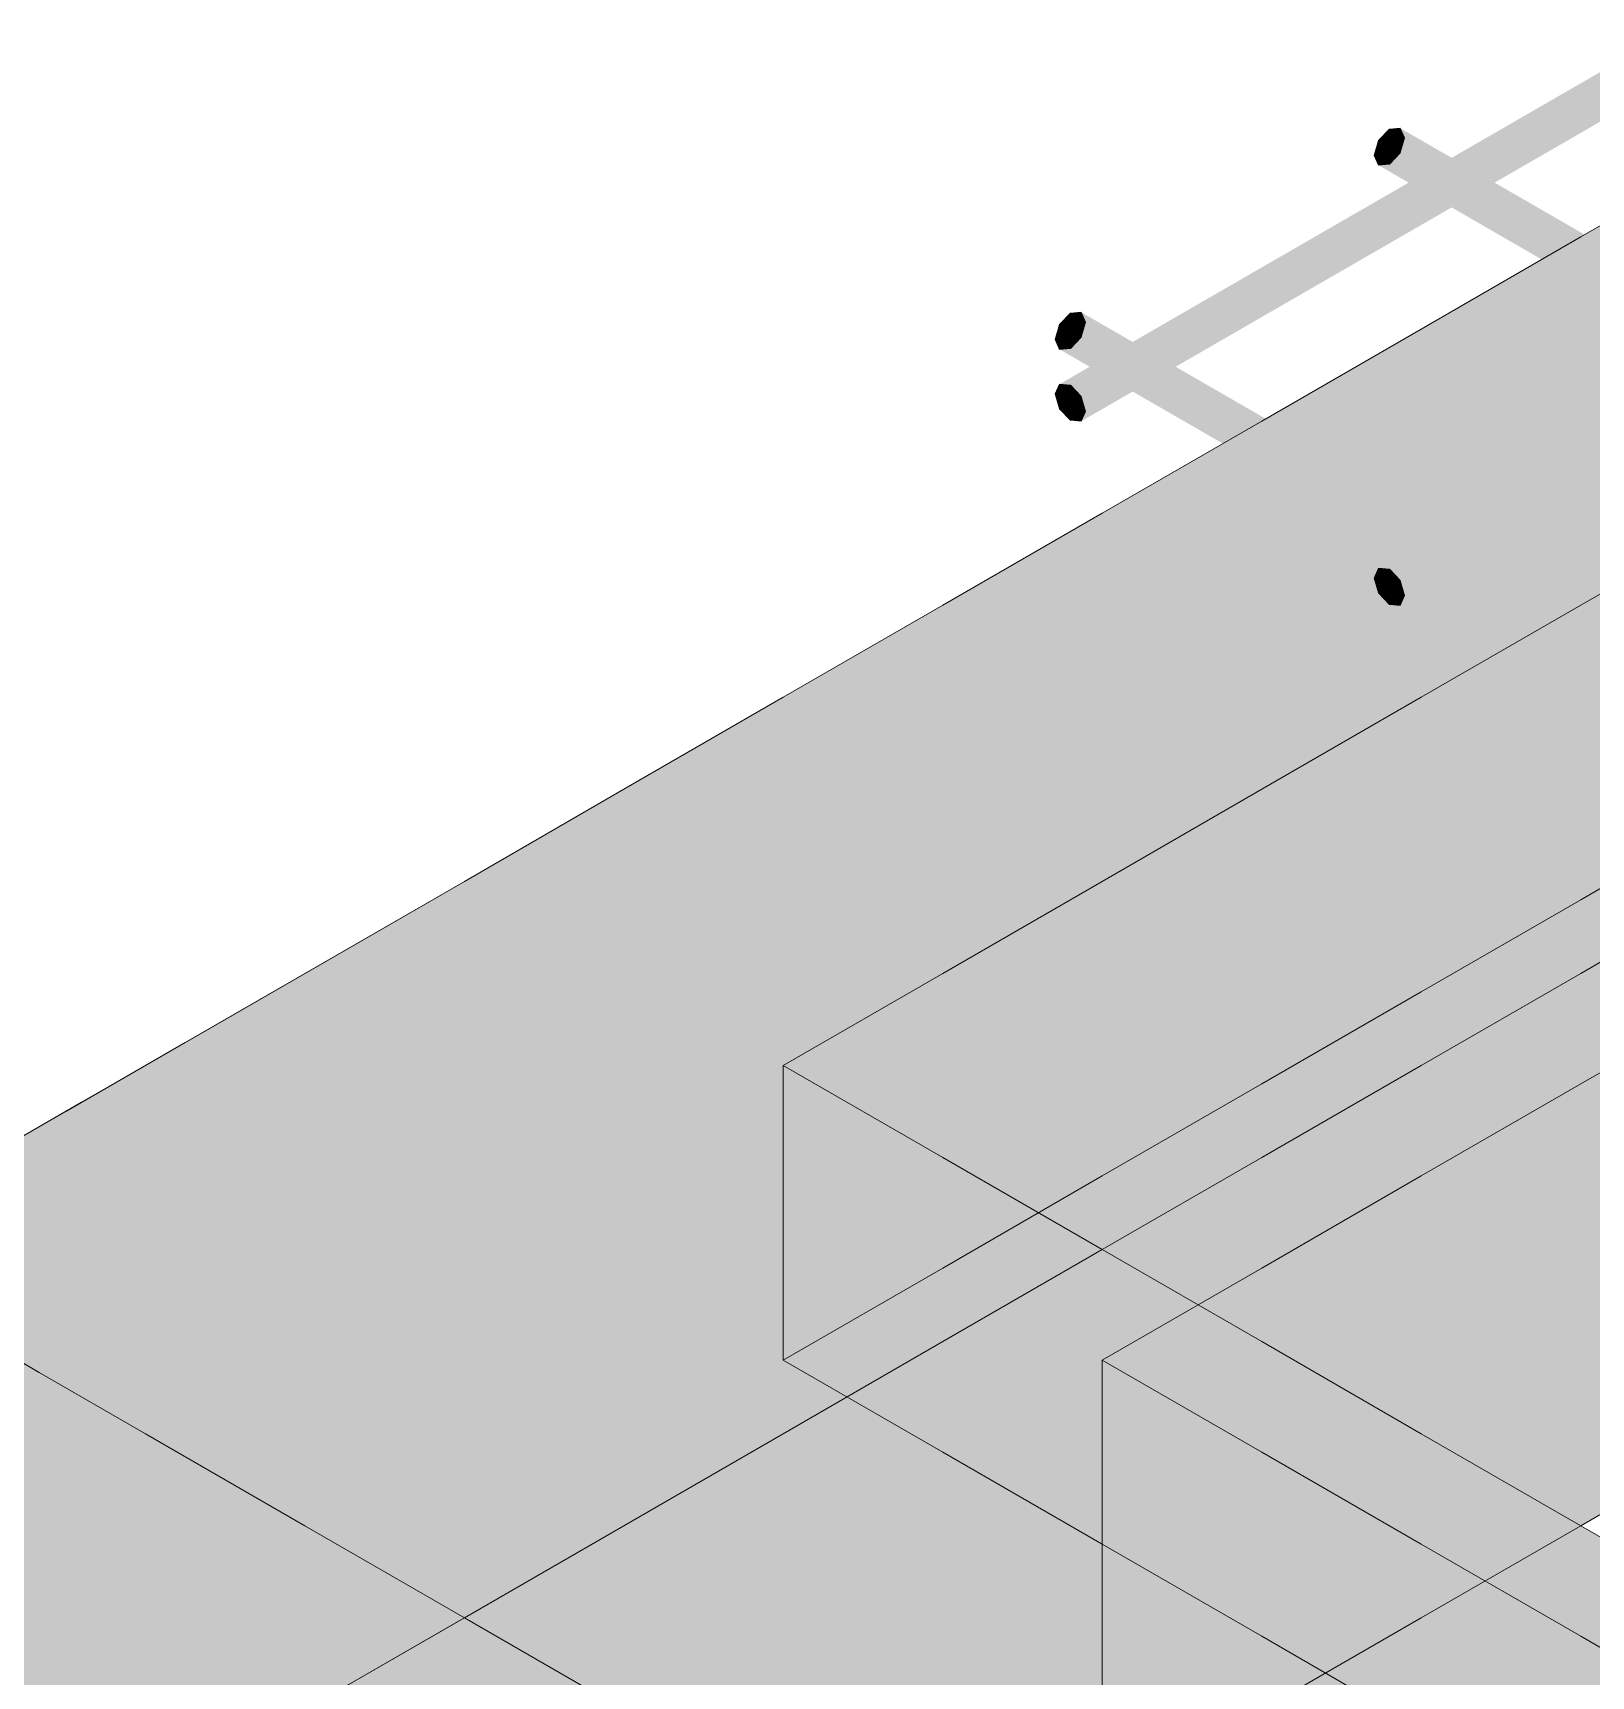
# Model space of a CAD drawing. Header units: metres. Extents: x 349021 to 349543, y 9281040 to 9281959.
# Drawn here: x 349206.465 to 349206.8881, y 9281044.0842 to 9281044.5304 of the extents above; entities that cross this region are included whole.
import ezdxf

# ---------------------------------------------------------------- set-up
doc = ezdxf.new("R2010")
doc.units = ezdxf.units.M
doc.header["$LTSCALE"] = 0.25
doc.layers.add('ISO-3D', color=7, linetype='CONTINUOUS', lineweight=13)
doc.layers.add('ISO-3D-ARISTAS', color=250, linetype='CONTINUOUS', lineweight=13)

msp = doc.modelspace()

# ---------------------------------------------------------------- linework, layer by layer
at = {"layer": 'ISO-3D', "true_color": 0x513422}
for points in [[(349206.90781, 9281044.52777), (349206.90902, 9281044.53044), (349206.86651, 9281044.50392), (349206.86772, 9281044.50659)], [(349206.91606, 9281044.523), (349206.91485, 9281044.52033), (349206.87476, 9281044.49916), (349206.87355, 9281044.49649)], [(349206.86651, 9281044.50392), (349206.86772, 9281044.50659), (349206.82521, 9281044.48007), (349206.82641, 9281044.48274)], [(349206.87476, 9281044.49916), (349206.87355, 9281044.49649), (349206.83345, 9281044.47531), (349206.83225, 9281044.47264)], [(349206.82521, 9281044.48007), (349206.82641, 9281044.48274), (349206.7839, 9281044.45623), (349206.78511, 9281044.4589)], [(349206.83345, 9281044.47531), (349206.83225, 9281044.47264), (349206.79215, 9281044.45146), (349206.79094, 9281044.44879)], [(349206.7839, 9281044.45623), (349206.78511, 9281044.4589), (349206.7426, 9281044.43238), (349206.74381, 9281044.43505)], [(349206.79215, 9281044.45146), (349206.79094, 9281044.44879), (349206.75085, 9281044.42762), (349206.74964, 9281044.42495)], [(349206.91181, 9281044.43007), (349206.91302, 9281044.43274), (349206.87051, 9281044.40623), (349206.87171, 9281044.4089)], [(349206.92006, 9281044.42531), (349206.91885, 9281044.42264), (349206.87875, 9281044.40146), (349206.87755, 9281044.39879)], [(349206.87051, 9281044.40623), (349206.87171, 9281044.4089), (349206.8292, 9281044.38238), (349206.83041, 9281044.38505)], [(349206.87875, 9281044.40146), (349206.87755, 9281044.39879), (349206.83745, 9281044.37762), (349206.83624, 9281044.37495)]]:
    msp.add_solid(points, dxfattribs=at)
at = {"layer": 'ISO-3D', "true_color": 0x70482f}
for points in [[(349206.90902, 9281044.53044), (349206.91194, 9281044.53015), (349206.86772, 9281044.50659), (349206.87063, 9281044.5063)], [(349206.91485, 9281044.52033), (349206.91194, 9281044.52062), (349206.87355, 9281044.49649), (349206.87063, 9281044.49678)], [(349206.86772, 9281044.50659), (349206.87063, 9281044.5063), (349206.82641, 9281044.48274), (349206.82933, 9281044.48245)], [(349206.87355, 9281044.49649), (349206.87063, 9281044.49678), (349206.83225, 9281044.47264), (349206.82933, 9281044.47293)], [(349206.82641, 9281044.48274), (349206.82933, 9281044.48245), (349206.78511, 9281044.4589), (349206.78803, 9281044.45861)], [(349206.83225, 9281044.47264), (349206.82933, 9281044.47293), (349206.79094, 9281044.44879), (349206.78803, 9281044.44908)], [(349206.78511, 9281044.4589), (349206.78803, 9281044.45861), (349206.74381, 9281044.43505), (349206.74672, 9281044.43476)], [(349206.79094, 9281044.44879), (349206.78803, 9281044.44908), (349206.74964, 9281044.42495), (349206.74672, 9281044.42524)], [(349206.91302, 9281044.43274), (349206.91593, 9281044.43245), (349206.87171, 9281044.4089), (349206.87463, 9281044.40861)], [(349206.91885, 9281044.42264), (349206.91593, 9281044.42293), (349206.87755, 9281044.39879), (349206.87463, 9281044.39908)], [(349206.87171, 9281044.4089), (349206.87463, 9281044.40861), (349206.83041, 9281044.38505), (349206.83333, 9281044.38476)], [(349206.87755, 9281044.39879), (349206.87463, 9281044.39908), (349206.83624, 9281044.37495), (349206.83333, 9281044.37524)]]:
    msp.add_solid(points, dxfattribs=at)
at = {"layer": 'ISO-3D', "true_color": 0x805135}
for points in [[(349206.91194, 9281044.53015), (349206.91485, 9281044.52707), (349206.87063, 9281044.5063), (349206.87355, 9281044.50322)], [(349206.91194, 9281044.52062), (349206.90902, 9281044.5237), (349206.87063, 9281044.49678), (349206.86772, 9281044.49985)], [(349206.87063, 9281044.5063), (349206.87355, 9281044.50322), (349206.82933, 9281044.48245), (349206.83225, 9281044.47938)], [(349206.87063, 9281044.49678), (349206.86772, 9281044.49985), (349206.82933, 9281044.47293), (349206.82641, 9281044.47601)], [(349206.82933, 9281044.48245), (349206.83225, 9281044.47938), (349206.78803, 9281044.45861), (349206.79094, 9281044.45553)], [(349206.82933, 9281044.47293), (349206.82641, 9281044.47601), (349206.78803, 9281044.44908), (349206.78511, 9281044.45216)], [(349206.78803, 9281044.45861), (349206.79094, 9281044.45553), (349206.74672, 9281044.43476), (349206.74964, 9281044.43168)], [(349206.78803, 9281044.44908), (349206.78511, 9281044.45216), (349206.74672, 9281044.42524), (349206.74381, 9281044.42832)], [(349206.91593, 9281044.43245), (349206.91885, 9281044.42938), (349206.87463, 9281044.40861), (349206.87755, 9281044.40553)], [(349206.91593, 9281044.42293), (349206.91302, 9281044.42601), (349206.87463, 9281044.39908), (349206.87171, 9281044.40216)], [(349206.87463, 9281044.40861), (349206.87755, 9281044.40553), (349206.83333, 9281044.38476), (349206.83624, 9281044.38168)], [(349206.87463, 9281044.39908), (349206.87171, 9281044.40216), (349206.83333, 9281044.37524), (349206.83041, 9281044.37832)]]:
    msp.add_solid(points, dxfattribs=at)
at = {"layer": 'ISO-3D', "true_color": 0x734930}
for points in [[(349206.90902, 9281044.5237), (349206.90781, 9281044.52777), (349206.86772, 9281044.49985), (349206.86651, 9281044.50392)], [(349206.91485, 9281044.52707), (349206.91606, 9281044.523), (349206.87355, 9281044.50322), (349206.87476, 9281044.49916)], [(349206.86772, 9281044.49985), (349206.86651, 9281044.50392), (349206.82641, 9281044.47601), (349206.82521, 9281044.48007)], [(349206.87355, 9281044.50322), (349206.87476, 9281044.49916), (349206.83225, 9281044.47938), (349206.83345, 9281044.47531)], [(349206.82641, 9281044.47601), (349206.82521, 9281044.48007), (349206.78511, 9281044.45216), (349206.7839, 9281044.45623)], [(349206.83225, 9281044.47938), (349206.83345, 9281044.47531), (349206.79094, 9281044.45553), (349206.79215, 9281044.45146)], [(349206.78511, 9281044.45216), (349206.7839, 9281044.45623), (349206.74381, 9281044.42832), (349206.7426, 9281044.43238)], [(349206.79094, 9281044.45553), (349206.79215, 9281044.45146), (349206.74964, 9281044.43168), (349206.75085, 9281044.42762)], [(349206.91302, 9281044.42601), (349206.91181, 9281044.43007), (349206.87171, 9281044.40216), (349206.87051, 9281044.40623)], [(349206.91885, 9281044.42938), (349206.92006, 9281044.42531), (349206.87755, 9281044.40553), (349206.87875, 9281044.40146)], [(349206.87171, 9281044.40216), (349206.87051, 9281044.40623), (349206.83041, 9281044.37832), (349206.8292, 9281044.38238)], [(349206.87755, 9281044.40553), (349206.87875, 9281044.40146), (349206.83624, 9281044.38168), (349206.83745, 9281044.37762)]]:
    msp.add_solid(points, dxfattribs=at)
at = {"layer": 'ISO-3D', "true_color": 0x643f2a}
for points in [[(349206.83333, 9281044.49952), (349206.83041, 9281044.50121), (349206.8292, 9281044.49714)], [(349206.83333, 9281044.49952), (349206.83333, 9281044.50429), (349206.83041, 9281044.50121)], [(349206.83333, 9281044.49952), (349206.83745, 9281044.50191), (349206.83624, 9281044.50458)], [(349206.83333, 9281044.49952), (349206.83624, 9281044.50458), (349206.83333, 9281044.50429)], [(349206.83333, 9281044.49952), (349206.83624, 9281044.49784), (349206.83745, 9281044.50191)], [(349206.83333, 9281044.49952), (349206.8292, 9281044.49714), (349206.83041, 9281044.49447)], [(349206.83333, 9281044.49952), (349206.83041, 9281044.49447), (349206.83333, 9281044.49476)], [(349206.83333, 9281044.49952), (349206.83333, 9281044.49476), (349206.83624, 9281044.49784)], [(349206.74672, 9281044.44953), (349206.74672, 9281044.45429), (349206.74381, 9281044.45121)], [(349206.74672, 9281044.44953), (349206.75085, 9281044.45191), (349206.74964, 9281044.45458)], [(349206.74672, 9281044.44953), (349206.74964, 9281044.45458), (349206.74672, 9281044.45429)], [(349206.74672, 9281044.44953), (349206.74381, 9281044.45121), (349206.7426, 9281044.44714)], [(349206.74672, 9281044.44953), (349206.7426, 9281044.44714), (349206.74381, 9281044.44447)], [(349206.74672, 9281044.44953), (349206.74381, 9281044.44447), (349206.74672, 9281044.44476)], [(349206.74672, 9281044.44953), (349206.74964, 9281044.44784), (349206.75085, 9281044.45191)], [(349206.74672, 9281044.44953), (349206.74672, 9281044.44476), (349206.74964, 9281044.44784)]]:
    msp.add_solid(points, dxfattribs=at)
at = {"layer": 'ISO-3D', "true_color": 0x7e5035}
for points in [[(349206.87171, 9281044.47736), (349206.87051, 9281044.4733), (349206.83041, 9281044.50121), (349206.8292, 9281044.49714)], [(349206.87755, 9281044.474), (349206.87875, 9281044.47806), (349206.83624, 9281044.49784), (349206.83745, 9281044.50191)], [(349206.91302, 9281044.45352), (349206.91181, 9281044.44945), (349206.87171, 9281044.47736), (349206.87051, 9281044.4733)], [(349206.91885, 9281044.45015), (349206.92006, 9281044.45421), (349206.87755, 9281044.474), (349206.87875, 9281044.47806)], [(349206.78511, 9281044.42736), (349206.7839, 9281044.4233), (349206.74381, 9281044.45121), (349206.7426, 9281044.44714)], [(349206.79094, 9281044.424), (349206.79215, 9281044.42806), (349206.74964, 9281044.44784), (349206.75085, 9281044.45191)], [(349206.82641, 9281044.40352), (349206.82521, 9281044.39945), (349206.78511, 9281044.42736), (349206.7839, 9281044.4233)], [(349206.83225, 9281044.40015), (349206.83345, 9281044.40421), (349206.79094, 9281044.424), (349206.79215, 9281044.42806)], [(349206.86772, 9281044.37967), (349206.86651, 9281044.37561), (349206.82641, 9281044.40352), (349206.82521, 9281044.39945)], [(349206.87355, 9281044.3763), (349206.87476, 9281044.38037), (349206.83225, 9281044.40015), (349206.83345, 9281044.40421)], [(349206.90902, 9281044.35582), (349206.90781, 9281044.35176), (349206.86772, 9281044.37967), (349206.86651, 9281044.37561)], [(349206.91485, 9281044.35246), (349206.91606, 9281044.35652), (349206.87355, 9281044.3763), (349206.87476, 9281044.38037)]]:
    msp.add_solid(points, dxfattribs=at)
at = {"layer": 'ISO-3D', "true_color": 0x845437}
for points in [[(349206.87463, 9281044.48044), (349206.87171, 9281044.47736), (349206.83333, 9281044.50429), (349206.83041, 9281044.50121)], [(349206.87463, 9281044.47092), (349206.87755, 9281044.474), (349206.83333, 9281044.49476), (349206.83624, 9281044.49784)], [(349206.91593, 9281044.4566), (349206.91302, 9281044.45352), (349206.87463, 9281044.48044), (349206.87171, 9281044.47736)], [(349206.91593, 9281044.44707), (349206.91885, 9281044.45015), (349206.87463, 9281044.47092), (349206.87755, 9281044.474)], [(349206.78803, 9281044.43044), (349206.78511, 9281044.42736), (349206.74672, 9281044.45429), (349206.74381, 9281044.45121)], [(349206.78803, 9281044.42092), (349206.79094, 9281044.424), (349206.74672, 9281044.44476), (349206.74964, 9281044.44784)], [(349206.82933, 9281044.4066), (349206.82641, 9281044.40352), (349206.78803, 9281044.43044), (349206.78511, 9281044.42736)], [(349206.82933, 9281044.39707), (349206.83225, 9281044.40015), (349206.78803, 9281044.42092), (349206.79094, 9281044.424)], [(349206.87063, 9281044.38275), (349206.86772, 9281044.37967), (349206.82933, 9281044.4066), (349206.82641, 9281044.40352)], [(349206.87063, 9281044.37322), (349206.87355, 9281044.3763), (349206.82933, 9281044.39707), (349206.83225, 9281044.40015)], [(349206.91194, 9281044.3589), (349206.90902, 9281044.35582), (349206.87063, 9281044.38275), (349206.86772, 9281044.37967)], [(349206.91194, 9281044.34938), (349206.91485, 9281044.35246), (349206.87063, 9281044.37322), (349206.87355, 9281044.3763)]]:
    msp.add_solid(points, dxfattribs=at)
at = {"layer": 'ISO-3D', "true_color": 0x6c452d}
for points in [[(349206.87755, 9281044.48073), (349206.87463, 9281044.48044), (349206.83624, 9281044.50458), (349206.83333, 9281044.50429)], [(349206.87171, 9281044.47063), (349206.87463, 9281044.47092), (349206.83041, 9281044.49447), (349206.83333, 9281044.49476)], [(349206.91885, 9281044.45688), (349206.91593, 9281044.4566), (349206.87755, 9281044.48073), (349206.87463, 9281044.48044)], [(349206.91302, 9281044.44678), (349206.91593, 9281044.44707), (349206.87171, 9281044.47063), (349206.87463, 9281044.47092)], [(349206.79094, 9281044.43073), (349206.78803, 9281044.43044), (349206.74964, 9281044.45458), (349206.74672, 9281044.45429)], [(349206.78511, 9281044.42063), (349206.78803, 9281044.42092), (349206.74381, 9281044.44447), (349206.74672, 9281044.44476)], [(349206.83225, 9281044.40688), (349206.82933, 9281044.4066), (349206.79094, 9281044.43073), (349206.78803, 9281044.43044)], [(349206.82641, 9281044.39678), (349206.82933, 9281044.39707), (349206.78511, 9281044.42063), (349206.78803, 9281044.42092)], [(349206.87355, 9281044.38304), (349206.87063, 9281044.38275), (349206.83225, 9281044.40688), (349206.82933, 9281044.4066)], [(349206.86772, 9281044.37294), (349206.87063, 9281044.37322), (349206.82641, 9281044.39678), (349206.82933, 9281044.39707)], [(349206.91485, 9281044.35919), (349206.91194, 9281044.3589), (349206.87355, 9281044.38304), (349206.87063, 9281044.38275)], [(349206.90902, 9281044.34909), (349206.91194, 9281044.34938), (349206.86772, 9281044.37294), (349206.87063, 9281044.37322)]]:
    msp.add_solid(points, dxfattribs=at)
at = {"layer": 'ISO-3D', "true_color": 0x5c3b26}
for points in [[(349206.87875, 9281044.47806), (349206.87755, 9281044.48073), (349206.83745, 9281044.50191), (349206.83624, 9281044.50458)], [(349206.87051, 9281044.4733), (349206.87171, 9281044.47063), (349206.8292, 9281044.49714), (349206.83041, 9281044.49447)], [(349206.92006, 9281044.45421), (349206.91885, 9281044.45688), (349206.87875, 9281044.47806), (349206.87755, 9281044.48073)], [(349206.91181, 9281044.44945), (349206.91302, 9281044.44678), (349206.87051, 9281044.4733), (349206.87171, 9281044.47063)], [(349206.79215, 9281044.42806), (349206.79094, 9281044.43073), (349206.75085, 9281044.45191), (349206.74964, 9281044.45458)], [(349206.7839, 9281044.4233), (349206.78511, 9281044.42063), (349206.7426, 9281044.44714), (349206.74381, 9281044.44447)], [(349206.83345, 9281044.40421), (349206.83225, 9281044.40688), (349206.79215, 9281044.42806), (349206.79094, 9281044.43073)], [(349206.82521, 9281044.39945), (349206.82641, 9281044.39678), (349206.7839, 9281044.4233), (349206.78511, 9281044.42063)], [(349206.87476, 9281044.38037), (349206.87355, 9281044.38304), (349206.83345, 9281044.40421), (349206.83225, 9281044.40688)], [(349206.86651, 9281044.37561), (349206.86772, 9281044.37294), (349206.82521, 9281044.39945), (349206.82641, 9281044.39678)], [(349206.91606, 9281044.35652), (349206.91485, 9281044.35919), (349206.87476, 9281044.38037), (349206.87355, 9281044.38304)], [(349206.90781, 9281044.35176), (349206.90902, 9281044.34909), (349206.86651, 9281044.37561), (349206.86772, 9281044.37294)]]:
    msp.add_solid(points, dxfattribs=at)
at = {"layer": 'ISO-3D', "true_color": 0x8e8d88}
for points in [[(349206.92859, 9281044.46), (349206.88529, 9281044.435), (349206.92859, 9281044.5), (349206.88529, 9281044.475)], [(349206.88529, 9281044.435), (349206.84199, 9281044.41), (349206.88529, 9281044.475), (349206.84199, 9281044.45)], [(349206.92859, 9281044.42), (349206.88529, 9281044.395), (349206.92859, 9281044.46), (349206.88529, 9281044.435)], [(349206.84199, 9281044.41), (349206.79869, 9281044.385), (349206.84199, 9281044.45), (349206.79869, 9281044.425)], [(349206.88529, 9281044.395), (349206.84199, 9281044.37), (349206.88529, 9281044.435), (349206.84199, 9281044.41)], [(349206.79869, 9281044.385), (349206.75538, 9281044.36), (349206.79869, 9281044.425), (349206.75538, 9281044.4)], [(349206.92859, 9281044.4), (349206.88529, 9281044.375), (349206.92859, 9281044.42), (349206.88529, 9281044.395)], [(349206.84199, 9281044.37), (349206.79869, 9281044.345), (349206.84199, 9281044.41), (349206.79869, 9281044.385)], [(349206.75538, 9281044.36), (349206.71208, 9281044.335), (349206.75538, 9281044.4), (349206.71208, 9281044.375)], [(349206.92859, 9281044.35), (349206.88529, 9281044.325), (349206.92859, 9281044.4), (349206.88529, 9281044.375)], [(349206.92859, 9281044.36), (349206.88529, 9281044.335), (349206.92859, 9281044.4), (349206.88529, 9281044.375)], [(349206.88529, 9281044.375), (349206.84199, 9281044.35), (349206.88529, 9281044.395), (349206.84199, 9281044.37)], [(349206.79869, 9281044.345), (349206.75538, 9281044.32), (349206.79869, 9281044.385), (349206.75538, 9281044.36)], [(349206.71208, 9281044.335), (349206.66878, 9281044.31), (349206.71208, 9281044.375), (349206.66878, 9281044.35)], [(349206.88529, 9281044.325), (349206.84199, 9281044.3), (349206.88529, 9281044.375), (349206.84199, 9281044.35)], [(349206.88529, 9281044.335), (349206.84199, 9281044.31), (349206.88529, 9281044.375), (349206.84199, 9281044.35)], [(349206.84199, 9281044.35), (349206.79869, 9281044.325), (349206.84199, 9281044.37), (349206.79869, 9281044.345)], [(349206.75538, 9281044.32), (349206.71208, 9281044.295), (349206.75538, 9281044.36), (349206.71208, 9281044.335)], [(349206.92859, 9281044.32), (349206.88529, 9281044.295), (349206.92859, 9281044.36), (349206.88529, 9281044.335)], [(349206.66878, 9281044.31), (349206.62548, 9281044.285), (349206.66878, 9281044.35), (349206.62548, 9281044.325)], [(349206.84199, 9281044.3), (349206.79869, 9281044.275), (349206.84199, 9281044.35), (349206.79869, 9281044.325)], [(349206.84199, 9281044.31), (349206.79869, 9281044.285), (349206.84199, 9281044.35), (349206.79869, 9281044.325)], [(349206.92859, 9281044.3), (349206.88529, 9281044.275), (349206.92859, 9281044.35), (349206.88529, 9281044.325)], [(349206.79869, 9281044.325), (349206.75538, 9281044.3), (349206.79869, 9281044.345), (349206.75538, 9281044.32)], [(349206.71208, 9281044.295), (349206.66878, 9281044.27), (349206.71208, 9281044.335), (349206.66878, 9281044.31)], [(349206.88529, 9281044.295), (349206.84199, 9281044.27), (349206.88529, 9281044.335), (349206.84199, 9281044.31)], [(349206.62548, 9281044.285), (349206.58218, 9281044.26), (349206.62548, 9281044.325), (349206.58218, 9281044.3)], [(349206.79869, 9281044.275), (349206.75538, 9281044.25), (349206.79869, 9281044.325), (349206.75538, 9281044.3)], [(349206.79869, 9281044.285), (349206.75538, 9281044.26), (349206.79869, 9281044.325), (349206.75538, 9281044.3)], [(349206.88529, 9281044.275), (349206.84199, 9281044.25), (349206.88529, 9281044.325), (349206.84199, 9281044.3)], [(349206.75538, 9281044.3), (349206.71208, 9281044.275), (349206.75538, 9281044.32), (349206.71208, 9281044.295)], [(349206.66878, 9281044.27), (349206.62548, 9281044.245), (349206.66878, 9281044.31), (349206.62548, 9281044.285)], [(349206.84199, 9281044.27), (349206.79869, 9281044.245), (349206.84199, 9281044.31), (349206.79869, 9281044.285)], [(349206.58218, 9281044.26), (349206.53888, 9281044.235), (349206.58218, 9281044.3), (349206.53888, 9281044.275)], [(349206.75538, 9281044.25), (349206.71208, 9281044.225), (349206.75538, 9281044.3), (349206.71208, 9281044.275)], [(349206.75538, 9281044.26), (349206.71208, 9281044.235), (349206.75538, 9281044.3), (349206.71208, 9281044.275)], [(349206.84199, 9281044.25), (349206.79869, 9281044.225), (349206.84199, 9281044.3), (349206.79869, 9281044.275)], [(349206.71208, 9281044.275), (349206.66878, 9281044.25), (349206.71208, 9281044.295), (349206.66878, 9281044.27)], [(349206.62548, 9281044.245), (349206.58218, 9281044.22), (349206.62548, 9281044.285), (349206.58218, 9281044.26)], [(349206.79869, 9281044.245), (349206.75538, 9281044.22), (349206.79869, 9281044.285), (349206.75538, 9281044.26)], [(349206.53888, 9281044.235), (349206.5064, 9281044.21625), (349206.53888, 9281044.275), (349206.5064, 9281044.25625)], [(349206.71208, 9281044.225), (349206.66878, 9281044.2), (349206.71208, 9281044.275), (349206.66878, 9281044.25)], [(349206.71208, 9281044.235), (349206.66878, 9281044.21), (349206.71208, 9281044.275), (349206.66878, 9281044.25)], [(349206.79869, 9281044.225), (349206.75538, 9281044.2), (349206.79869, 9281044.275), (349206.75538, 9281044.25)], [(349206.66878, 9281044.25), (349206.62548, 9281044.225), (349206.66878, 9281044.27), (349206.62548, 9281044.245)], [(349206.92859, 9281044.25), (349206.88529, 9281044.225), (349206.92859, 9281044.27), (349206.88529, 9281044.245)], [(349206.5064, 9281044.21625), (349206.47393, 9281044.1975), (349206.5064, 9281044.25625), (349206.47393, 9281044.2375)], [(349206.58218, 9281044.22), (349206.53888, 9281044.195), (349206.58218, 9281044.26), (349206.53888, 9281044.235)], [(349206.75538, 9281044.22), (349206.71208, 9281044.195), (349206.75538, 9281044.26), (349206.71208, 9281044.235)], [(349206.66878, 9281044.2), (349206.62548, 9281044.175), (349206.66878, 9281044.25), (349206.62548, 9281044.225)], [(349206.75538, 9281044.2), (349206.71208, 9281044.175), (349206.75538, 9281044.25), (349206.71208, 9281044.225)], [(349206.92859, 9281044.2), (349206.88529, 9281044.175), (349206.92859, 9281044.25), (349206.88529, 9281044.225)], [(349206.62548, 9281044.225), (349206.58218, 9281044.2), (349206.62548, 9281044.245), (349206.58218, 9281044.22)], [(349206.88529, 9281044.225), (349206.84199, 9281044.2), (349206.88529, 9281044.245), (349206.84199, 9281044.22)], [(349206.47393, 9281044.1975), (349206.44145, 9281044.17875), (349206.47393, 9281044.2375), (349206.44145, 9281044.21875)], [(349206.53888, 9281044.195), (349206.5064, 9281044.17625), (349206.53888, 9281044.235), (349206.5064, 9281044.21625)], [(349206.71208, 9281044.195), (349206.66878, 9281044.17), (349206.71208, 9281044.235), (349206.66878, 9281044.21)], [(349206.62548, 9281044.175), (349206.58218, 9281044.15), (349206.62548, 9281044.225), (349206.58218, 9281044.2)], [(349206.71208, 9281044.175), (349206.66878, 9281044.15), (349206.71208, 9281044.225), (349206.66878, 9281044.2)], [(349206.88529, 9281044.175), (349206.84199, 9281044.15), (349206.88529, 9281044.225), (349206.84199, 9281044.2)], [(349206.58218, 9281044.2), (349206.53888, 9281044.175), (349206.58218, 9281044.22), (349206.53888, 9281044.195)], [(349206.84199, 9281044.2), (349206.79869, 9281044.175), (349206.84199, 9281044.22), (349206.79869, 9281044.195)], [(349206.5064, 9281044.17625), (349206.47393, 9281044.1575), (349206.5064, 9281044.21625), (349206.47393, 9281044.1975)], [(349206.58218, 9281044.15), (349206.53888, 9281044.125), (349206.58218, 9281044.2), (349206.53888, 9281044.175)], [(349206.66878, 9281044.15), (349206.62548, 9281044.125), (349206.66878, 9281044.2), (349206.62548, 9281044.175)], [(349206.84199, 9281044.15), (349206.79869, 9281044.125), (349206.84199, 9281044.2), (349206.79869, 9281044.175)], [(349206.92859, 9281044.15), (349206.88529, 9281044.125), (349206.92859, 9281044.2), (349206.88529, 9281044.175)], [(349206.47393, 9281044.1575), (349206.44145, 9281044.13875), (349206.47393, 9281044.1975), (349206.44145, 9281044.17875)], [(349206.53888, 9281044.175), (349206.5064, 9281044.15625), (349206.53888, 9281044.195), (349206.5064, 9281044.17625)], [(349206.79869, 9281044.175), (349206.75538, 9281044.15), (349206.79869, 9281044.195), (349206.75538, 9281044.17)], [(349206.5064, 9281044.15625), (349206.47393, 9281044.1375), (349206.5064, 9281044.17625), (349206.47393, 9281044.1575)], [(349206.53888, 9281044.125), (349206.5064, 9281044.10625), (349206.53888, 9281044.175), (349206.5064, 9281044.15625)], [(349206.62548, 9281044.125), (349206.58218, 9281044.1), (349206.62548, 9281044.175), (349206.58218, 9281044.15)], [(349206.79869, 9281044.125), (349206.75538, 9281044.1), (349206.79869, 9281044.175), (349206.75538, 9281044.15)], [(349206.88529, 9281044.125), (349206.84199, 9281044.1), (349206.88529, 9281044.175), (349206.84199, 9281044.15)], [(349206.47393, 9281044.1375), (349206.44145, 9281044.11875), (349206.47393, 9281044.1575), (349206.44145, 9281044.13875)], [(349206.5064, 9281044.10625), (349206.47393, 9281044.0875), (349206.5064, 9281044.15625), (349206.47393, 9281044.1375)], [(349206.58218, 9281044.1), (349206.53888, 9281044.075), (349206.58218, 9281044.15), (349206.53888, 9281044.125)], [(349206.84199, 9281044.1), (349206.79869, 9281044.075), (349206.84199, 9281044.15), (349206.79869, 9281044.125)], [(349206.47393, 9281044.0875), (349206.44145, 9281044.06875), (349206.47393, 9281044.1375), (349206.44145, 9281044.11875)], [(349206.53888, 9281044.075), (349206.5064, 9281044.05625), (349206.53888, 9281044.125), (349206.5064, 9281044.10625)], [(349206.79869, 9281044.075), (349206.75538, 9281044.05), (349206.79869, 9281044.125), (349206.75538, 9281044.1)], [(349206.5064, 9281044.05625), (349206.47393, 9281044.0375), (349206.5064, 9281044.10625), (349206.47393, 9281044.0875)], [(349206.47393, 9281044.0375), (349206.44145, 9281044.01875), (349206.47393, 9281044.0875), (349206.44145, 9281044.06875)]]:
    msp.add_solid(points, dxfattribs=at)
at = {"layer": 'ISO-3D', "true_color": 0xb0aea8}
for points in [[(349206.95746, 9281044.48333), (349206.91416, 9281044.45833), (349206.92859, 9281044.5), (349206.88529, 9281044.475)], [(349206.91416, 9281044.45833), (349206.87085, 9281044.43333), (349206.88529, 9281044.475), (349206.84199, 9281044.45)], [(349206.94302, 9281044.44167), (349206.89972, 9281044.41667), (349206.91416, 9281044.45833), (349206.87085, 9281044.43333)], [(349206.87085, 9281044.43333), (349206.82755, 9281044.40833), (349206.84199, 9281044.45), (349206.79869, 9281044.425)], [(349206.89972, 9281044.41667), (349206.85642, 9281044.39167), (349206.87085, 9281044.43333), (349206.82755, 9281044.40833)], [(349206.82755, 9281044.40833), (349206.78425, 9281044.38333), (349206.79869, 9281044.425), (349206.75538, 9281044.4)], [(349206.92859, 9281044.4), (349206.88529, 9281044.375), (349206.89972, 9281044.41667), (349206.85642, 9281044.39167)], [(349206.85642, 9281044.39167), (349206.81312, 9281044.36667), (349206.82755, 9281044.40833), (349206.78425, 9281044.38333)], [(349206.78425, 9281044.38333), (349206.74095, 9281044.35833), (349206.75538, 9281044.4), (349206.71208, 9281044.375)], [(349206.88529, 9281044.375), (349206.84199, 9281044.35), (349206.85642, 9281044.39167), (349206.81312, 9281044.36667)], [(349206.81312, 9281044.36667), (349206.76982, 9281044.34167), (349206.78425, 9281044.38333), (349206.74095, 9281044.35833)], [(349206.74095, 9281044.35833), (349206.69765, 9281044.33333), (349206.71208, 9281044.375), (349206.66878, 9281044.35)], [(349206.84199, 9281044.35), (349206.79869, 9281044.325), (349206.81312, 9281044.36667), (349206.76982, 9281044.34167)], [(349206.76982, 9281044.34167), (349206.72652, 9281044.31667), (349206.74095, 9281044.35833), (349206.69765, 9281044.33333)], [(349206.69765, 9281044.33333), (349206.65435, 9281044.30833), (349206.66878, 9281044.35), (349206.62548, 9281044.325)], [(349206.79869, 9281044.325), (349206.75538, 9281044.3), (349206.76982, 9281044.34167), (349206.72652, 9281044.31667)], [(349206.72652, 9281044.31667), (349206.68322, 9281044.29167), (349206.69765, 9281044.33333), (349206.65435, 9281044.30833)], [(349206.65435, 9281044.30833), (349206.61105, 9281044.28333), (349206.62548, 9281044.325), (349206.58218, 9281044.3)], [(349206.97189, 9281044.295), (349206.92859, 9281044.27), (349206.92859, 9281044.32), (349206.88529, 9281044.295)], [(349206.75538, 9281044.3), (349206.71208, 9281044.275), (349206.72652, 9281044.31667), (349206.68322, 9281044.29167)], [(349206.68322, 9281044.29167), (349206.63991, 9281044.26667), (349206.65435, 9281044.30833), (349206.61105, 9281044.28333)], [(349206.61105, 9281044.28333), (349206.57641, 9281044.26333), (349206.58218, 9281044.3), (349206.54754, 9281044.28)], [(349206.96107, 9281044.28125), (349206.91776, 9281044.25625), (349206.92859, 9281044.3), (349206.88529, 9281044.275)], [(349206.71208, 9281044.275), (349206.66878, 9281044.25), (349206.68322, 9281044.29167), (349206.63991, 9281044.26667)], [(349206.92859, 9281044.27), (349206.88529, 9281044.245), (349206.88529, 9281044.295), (349206.84199, 9281044.27)], [(349206.63991, 9281044.26667), (349206.60527, 9281044.24667), (349206.61105, 9281044.28333), (349206.57641, 9281044.26333)], [(349206.57641, 9281044.26333), (349206.54177, 9281044.24333), (349206.54754, 9281044.28), (349206.5129, 9281044.26)], [(349206.91776, 9281044.25625), (349206.87446, 9281044.23125), (349206.88529, 9281044.275), (349206.84199, 9281044.25)], [(349206.88529, 9281044.245), (349206.84199, 9281044.22), (349206.84199, 9281044.27), (349206.79869, 9281044.245)], [(349206.66878, 9281044.25), (349206.63414, 9281044.23), (349206.63991, 9281044.26667), (349206.60527, 9281044.24667)], [(349206.60527, 9281044.24667), (349206.57063, 9281044.22667), (349206.57641, 9281044.26333), (349206.54177, 9281044.24333)], [(349206.54177, 9281044.24333), (349206.50712, 9281044.22333), (349206.5129, 9281044.26), (349206.47826, 9281044.24)], [(349206.95024, 9281044.2375), (349206.90694, 9281044.2125), (349206.91776, 9281044.25625), (349206.87446, 9281044.23125)], [(349206.71208, 9281044.225), (349206.67744, 9281044.205), (349206.66878, 9281044.25), (349206.63414, 9281044.23)], [(349206.87446, 9281044.23125), (349206.83116, 9281044.20625), (349206.84199, 9281044.25), (349206.79869, 9281044.225)], [(349206.57063, 9281044.22667), (349206.53599, 9281044.20667), (349206.54177, 9281044.24333), (349206.50712, 9281044.22333)], [(349206.63414, 9281044.23), (349206.5995, 9281044.21), (349206.60527, 9281044.24667), (349206.57063, 9281044.22667)], [(349206.84199, 9281044.22), (349206.79869, 9281044.195), (349206.79869, 9281044.245), (349206.75538, 9281044.22)], [(349206.50712, 9281044.22333), (349206.47248, 9281044.20333), (349206.47826, 9281044.24), (349206.44362, 9281044.22)], [(349206.67744, 9281044.205), (349206.6428, 9281044.185), (349206.63414, 9281044.23), (349206.5995, 9281044.21)], [(349206.90694, 9281044.2125), (349206.86364, 9281044.1875), (349206.87446, 9281044.23125), (349206.83116, 9281044.20625)], [(349206.5995, 9281044.21), (349206.56486, 9281044.19), (349206.57063, 9281044.22667), (349206.53599, 9281044.20667)], [(349206.75538, 9281044.2), (349206.72074, 9281044.18), (349206.71208, 9281044.225), (349206.67744, 9281044.205)], [(349206.83116, 9281044.20625), (349206.78786, 9281044.18125), (349206.79869, 9281044.225), (349206.75538, 9281044.2)], [(349206.47248, 9281044.20333), (349206.43784, 9281044.18333), (349206.44362, 9281044.22), (349206.40897, 9281044.2)], [(349206.53599, 9281044.20667), (349206.50135, 9281044.18667), (349206.50712, 9281044.22333), (349206.47248, 9281044.20333)], [(349206.79869, 9281044.195), (349206.75538, 9281044.17), (349206.75538, 9281044.22), (349206.71208, 9281044.195)], [(349206.93942, 9281044.19375), (349206.89611, 9281044.16875), (349206.90694, 9281044.2125), (349206.86364, 9281044.1875)], [(349206.56486, 9281044.19), (349206.53022, 9281044.17), (349206.53599, 9281044.20667), (349206.50135, 9281044.18667)], [(349206.6428, 9281044.185), (349206.60816, 9281044.165), (349206.5995, 9281044.21), (349206.56486, 9281044.19)], [(349206.50135, 9281044.18667), (349206.46671, 9281044.16667), (349206.47248, 9281044.20333), (349206.43784, 9281044.18333)], [(349206.72074, 9281044.18), (349206.6861, 9281044.16), (349206.67744, 9281044.205), (349206.6428, 9281044.185)], [(349206.86364, 9281044.1875), (349206.82034, 9281044.1625), (349206.83116, 9281044.20625), (349206.78786, 9281044.18125)], [(349206.78786, 9281044.18125), (349206.74456, 9281044.15625), (349206.75538, 9281044.2), (349206.71208, 9281044.175)], [(349206.79869, 9281044.175), (349206.76405, 9281044.155), (349206.75538, 9281044.2), (349206.72074, 9281044.18)], [(349206.75538, 9281044.17), (349206.71208, 9281044.145), (349206.71208, 9281044.195), (349206.66878, 9281044.17)], [(349206.60816, 9281044.165), (349206.57352, 9281044.145), (349206.56486, 9281044.19), (349206.53022, 9281044.17)], [(349206.53022, 9281044.17), (349206.49558, 9281044.15), (349206.50135, 9281044.18667), (349206.46671, 9281044.16667)], [(349206.6861, 9281044.16), (349206.65146, 9281044.14), (349206.6428, 9281044.185), (349206.60816, 9281044.165)], [(349206.89611, 9281044.16875), (349206.85281, 9281044.14375), (349206.86364, 9281044.1875), (349206.82034, 9281044.1625)], [(349206.76405, 9281044.155), (349206.7294, 9281044.135), (349206.72074, 9281044.18), (349206.6861, 9281044.16)], [(349206.82034, 9281044.1625), (349206.77704, 9281044.1375), (349206.78786, 9281044.18125), (349206.74456, 9281044.15625)], [(349206.74456, 9281044.15625), (349206.70126, 9281044.13125), (349206.71208, 9281044.175), (349206.66878, 9281044.15)], [(349206.84199, 9281044.15), (349206.80735, 9281044.13), (349206.79869, 9281044.175), (349206.76405, 9281044.155)], [(349206.57352, 9281044.145), (349206.53888, 9281044.125), (349206.53022, 9281044.17), (349206.49558, 9281044.15)], [(349206.79869, 9281044.145), (349206.75538, 9281044.12), (349206.75538, 9281044.17), (349206.71208, 9281044.145)], [(349206.92859, 9281044.15), (349206.88529, 9281044.125), (349206.89611, 9281044.16875), (349206.85281, 9281044.14375)], [(349206.65146, 9281044.14), (349206.61682, 9281044.12), (349206.60816, 9281044.165), (349206.57352, 9281044.145)], [(349206.85281, 9281044.14375), (349206.80951, 9281044.11875), (349206.82034, 9281044.1625), (349206.77704, 9281044.1375)], [(349206.7294, 9281044.135), (349206.69476, 9281044.115), (349206.6861, 9281044.16), (349206.65146, 9281044.14)], [(349206.77704, 9281044.1375), (349206.73373, 9281044.1125), (349206.74456, 9281044.15625), (349206.70126, 9281044.13125)], [(349206.80735, 9281044.13), (349206.77271, 9281044.11), (349206.76405, 9281044.155), (349206.7294, 9281044.135)], [(349206.70126, 9281044.13125), (349206.65796, 9281044.10625), (349206.66878, 9281044.15), (349206.62548, 9281044.125)], [(349206.88529, 9281044.125), (349206.85065, 9281044.105), (349206.84199, 9281044.15), (349206.80735, 9281044.13)], [(349206.61682, 9281044.12), (349206.58218, 9281044.1), (349206.57352, 9281044.145), (349206.53888, 9281044.125)], [(349206.84199, 9281044.12), (349206.79869, 9281044.095), (349206.79869, 9281044.145), (349206.75538, 9281044.12)], [(349206.69476, 9281044.115), (349206.66012, 9281044.095), (349206.65146, 9281044.14), (349206.61682, 9281044.12)], [(349206.88529, 9281044.125), (349206.84199, 9281044.1), (349206.85281, 9281044.14375), (349206.80951, 9281044.11875)], [(349206.80951, 9281044.11875), (349206.76621, 9281044.09375), (349206.77704, 9281044.1375), (349206.73373, 9281044.1125)], [(349206.73373, 9281044.1125), (349206.69043, 9281044.0875), (349206.70126, 9281044.13125), (349206.65796, 9281044.10625)], [(349206.77271, 9281044.11), (349206.73806, 9281044.09), (349206.7294, 9281044.135), (349206.69476, 9281044.115)], [(349206.85065, 9281044.105), (349206.81601, 9281044.085), (349206.80735, 9281044.13), (349206.77271, 9281044.11)], [(349206.65796, 9281044.10625), (349206.62909, 9281044.08958), (349206.62548, 9281044.125), (349206.59661, 9281044.10833)], [(349206.92859, 9281044.1), (349206.89395, 9281044.08), (349206.88529, 9281044.125), (349206.85065, 9281044.105)], [(349206.66012, 9281044.095), (349206.62548, 9281044.075), (349206.61682, 9281044.12), (349206.58218, 9281044.1)], [(349206.84199, 9281044.1), (349206.79869, 9281044.075), (349206.80951, 9281044.11875), (349206.76621, 9281044.09375)], [(349206.88529, 9281044.095), (349206.84199, 9281044.07), (349206.84199, 9281044.12), (349206.79869, 9281044.095)], [(349206.73806, 9281044.09), (349206.70342, 9281044.07), (349206.69476, 9281044.115), (349206.66012, 9281044.095)], [(349206.76621, 9281044.09375), (349206.72291, 9281044.06875), (349206.73373, 9281044.1125), (349206.69043, 9281044.0875)], [(349206.81601, 9281044.085), (349206.78137, 9281044.065), (349206.77271, 9281044.11), (349206.73806, 9281044.09)], [(349206.62909, 9281044.08958), (349206.60022, 9281044.07292), (349206.59661, 9281044.10833), (349206.56775, 9281044.09167)], [(349206.69043, 9281044.0875), (349206.66157, 9281044.07083), (349206.65796, 9281044.10625), (349206.62909, 9281044.08958)], [(349206.89395, 9281044.08), (349206.85931, 9281044.06), (349206.85065, 9281044.105), (349206.81601, 9281044.085)], [(349206.70342, 9281044.07), (349206.66878, 9281044.05), (349206.66012, 9281044.095), (349206.62548, 9281044.075)], [(349206.92859, 9281044.07), (349206.88529, 9281044.045), (349206.88529, 9281044.095), (349206.84199, 9281044.07)], [(349206.60022, 9281044.07292), (349206.57135, 9281044.05625), (349206.56775, 9281044.09167), (349206.53888, 9281044.075)], [(349206.79869, 9281044.075), (349206.75538, 9281044.05), (349206.76621, 9281044.09375), (349206.72291, 9281044.06875)], [(349206.66157, 9281044.07083), (349206.6327, 9281044.05417), (349206.62909, 9281044.08958), (349206.60022, 9281044.07292)], [(349206.72291, 9281044.06875), (349206.69404, 9281044.05208), (349206.69043, 9281044.0875), (349206.66157, 9281044.07083)], [(349206.78137, 9281044.065), (349206.74672, 9281044.045), (349206.73806, 9281044.09), (349206.70342, 9281044.07)], [(349206.85931, 9281044.06), (349206.82467, 9281044.04), (349206.81601, 9281044.085), (349206.78137, 9281044.065)]]:
    msp.add_solid(points, dxfattribs=at)
at = {"layer": 'ISO-3D', "true_color": 0x6f472f}
for points in [[(349206.74672, 9281044.43), (349206.7426, 9281044.43238), (349206.74381, 9281044.43505)], [(349206.74672, 9281044.43), (349206.74381, 9281044.43505), (349206.74672, 9281044.43476)], [(349206.74672, 9281044.43), (349206.74672, 9281044.43476), (349206.74964, 9281044.43168)], [(349206.74672, 9281044.43), (349206.74381, 9281044.42832), (349206.7426, 9281044.43238)], [(349206.74672, 9281044.43), (349206.74672, 9281044.42524), (349206.74381, 9281044.42832)], [(349206.74672, 9281044.43), (349206.74964, 9281044.43168), (349206.75085, 9281044.42762)], [(349206.74672, 9281044.43), (349206.74964, 9281044.42495), (349206.74672, 9281044.42524)], [(349206.74672, 9281044.43), (349206.75085, 9281044.42762), (349206.74964, 9281044.42495)], [(349206.83333, 9281044.38), (349206.8292, 9281044.38238), (349206.83041, 9281044.38505)], [(349206.83333, 9281044.38), (349206.83041, 9281044.38505), (349206.83333, 9281044.38476)], [(349206.83333, 9281044.38), (349206.83041, 9281044.37832), (349206.8292, 9281044.38238)], [(349206.83333, 9281044.38), (349206.83333, 9281044.38476), (349206.83624, 9281044.38168)], [(349206.83333, 9281044.38), (349206.83624, 9281044.38168), (349206.83745, 9281044.37762)], [(349206.83333, 9281044.38), (349206.83333, 9281044.37524), (349206.83041, 9281044.37832)], [(349206.83333, 9281044.38), (349206.83624, 9281044.37495), (349206.83333, 9281044.37524)], [(349206.83333, 9281044.38), (349206.83745, 9281044.37762), (349206.83624, 9281044.37495)]]:
    msp.add_solid(points, dxfattribs=at)
at = {"layer": 'ISO-3D', "true_color": 0x9e9d98}
for points in [[(349206.71208, 9281044.185), (349206.66878, 9281044.21), (349206.71208, 9281044.225), (349206.66878, 9281044.25)], [(349206.75538, 9281044.16), (349206.71208, 9281044.185), (349206.75538, 9281044.2), (349206.71208, 9281044.225)], [(349206.71208, 9281044.145), (349206.66878, 9281044.17), (349206.71208, 9281044.185), (349206.66878, 9281044.21)], [(349206.79869, 9281044.135), (349206.75538, 9281044.16), (349206.79869, 9281044.175), (349206.75538, 9281044.2)], [(349206.75538, 9281044.12), (349206.71208, 9281044.145), (349206.75538, 9281044.16), (349206.71208, 9281044.185)], [(349206.46671, 9281044.12667), (349206.43784, 9281044.14333), (349206.46671, 9281044.16667), (349206.43784, 9281044.18333)], [(349206.84199, 9281044.11), (349206.79869, 9281044.135), (349206.84199, 9281044.15), (349206.79869, 9281044.175)], [(349206.49558, 9281044.11), (349206.46671, 9281044.12667), (349206.49558, 9281044.15), (349206.46671, 9281044.16667)], [(349206.79869, 9281044.125), (349206.75538, 9281044.15), (349206.79869, 9281044.145), (349206.75538, 9281044.17)], [(349206.79869, 9281044.095), (349206.75538, 9281044.12), (349206.79869, 9281044.135), (349206.75538, 9281044.16)], [(349206.53888, 9281044.085), (349206.49558, 9281044.11), (349206.53888, 9281044.125), (349206.49558, 9281044.15)], [(349206.79869, 9281044.075), (349206.75538, 9281044.1), (349206.79869, 9281044.125), (349206.75538, 9281044.15)], [(349206.88529, 9281044.085), (349206.84199, 9281044.11), (349206.88529, 9281044.125), (349206.84199, 9281044.15)], [(349206.84199, 9281044.1), (349206.79869, 9281044.125), (349206.84199, 9281044.12), (349206.79869, 9281044.145)], [(349206.46671, 9281044.08667), (349206.43784, 9281044.10333), (349206.46671, 9281044.12667), (349206.43784, 9281044.14333)], [(349206.84199, 9281044.07), (349206.79869, 9281044.095), (349206.84199, 9281044.11), (349206.79869, 9281044.135)], [(349206.49558, 9281044.07), (349206.46671, 9281044.08667), (349206.49558, 9281044.11), (349206.46671, 9281044.12667)], [(349206.58218, 9281044.06), (349206.53888, 9281044.085), (349206.58218, 9281044.1), (349206.53888, 9281044.125)], [(349206.84199, 9281044.05), (349206.79869, 9281044.075), (349206.84199, 9281044.1), (349206.79869, 9281044.125)], [(349206.92859, 9281044.06), (349206.88529, 9281044.085), (349206.92859, 9281044.1), (349206.88529, 9281044.125)], [(349206.88529, 9281044.075), (349206.84199, 9281044.1), (349206.88529, 9281044.095), (349206.84199, 9281044.12)], [(349206.53888, 9281044.045), (349206.49558, 9281044.07), (349206.53888, 9281044.085), (349206.49558, 9281044.11)], [(349206.88529, 9281044.045), (349206.84199, 9281044.07), (349206.88529, 9281044.085), (349206.84199, 9281044.11)], [(349206.46671, 9281044.06667), (349206.43784, 9281044.08333), (349206.46671, 9281044.08667), (349206.43784, 9281044.10333)], [(349206.62548, 9281044.035), (349206.58218, 9281044.06), (349206.62548, 9281044.075), (349206.58218, 9281044.1)], [(349206.79869, 9281044.025), (349206.75538, 9281044.05), (349206.79869, 9281044.075), (349206.75538, 9281044.1)], [(349206.88529, 9281044.025), (349206.84199, 9281044.05), (349206.88529, 9281044.075), (349206.84199, 9281044.1)], [(349206.92859, 9281044.05), (349206.88529, 9281044.075), (349206.92859, 9281044.07), (349206.88529, 9281044.095)], [(349206.49558, 9281044.05), (349206.46671, 9281044.06667), (349206.49558, 9281044.07), (349206.46671, 9281044.08667)], [(349206.58218, 9281044.02), (349206.53888, 9281044.045), (349206.58218, 9281044.06), (349206.53888, 9281044.085)], [(349206.92859, 9281044.02), (349206.88529, 9281044.045), (349206.92859, 9281044.06), (349206.88529, 9281044.085)]]:
    msp.add_solid(points, dxfattribs=at)
at = {"layer": 'ISO-3D-ARISTAS', "color": 250}
for p, q in [((349206.83041, 9281044.50121), (349206.8292, 9281044.49714)), ((349206.8292, 9281044.49714), (349206.83041, 9281044.50121)), ((349206.83333, 9281044.50429), (349206.83041, 9281044.50121)), ((349206.83041, 9281044.50121), (349206.83333, 9281044.50429)), ((349206.83624, 9281044.50458), (349206.83333, 9281044.50429)), ((349206.83333, 9281044.50429), (349206.83624, 9281044.50458)), ((349206.83745, 9281044.50191), (349206.83624, 9281044.50458)), ((349206.83624, 9281044.50458), (349206.83745, 9281044.50191)), ((349206.83624, 9281044.49784), (349206.83745, 9281044.50191)), ((349206.83745, 9281044.50191), (349206.83624, 9281044.49784)), ((349206.8292, 9281044.49714), (349206.83041, 9281044.49447)), ((349206.83041, 9281044.49447), (349206.8292, 9281044.49714)), ((349206.83333, 9281044.49476), (349206.83624, 9281044.49784)), ((349206.83624, 9281044.49784), (349206.83333, 9281044.49476)), ((349206.88529, 9281044.475), (349206.92859, 9281044.5)), ((349206.88529, 9281044.475), (349206.92859, 9281044.5)), ((349206.83041, 9281044.49447), (349206.83333, 9281044.49476)), ((349206.83333, 9281044.49476), (349206.83041, 9281044.49447)), ((349206.84199, 9281044.45), (349206.88529, 9281044.475)), ((349206.84199, 9281044.45), (349206.88529, 9281044.475)), ((349206.74672, 9281044.45429), (349206.74381, 9281044.45121)), ((349206.74381, 9281044.45121), (349206.74672, 9281044.45429)), ((349206.74964, 9281044.45458), (349206.74672, 9281044.45429)), ((349206.74672, 9281044.45429), (349206.74964, 9281044.45458)), ((349206.75085, 9281044.45191), (349206.74964, 9281044.45458)), ((349206.74964, 9281044.45458), (349206.75085, 9281044.45191)), ((349206.74381, 9281044.45121), (349206.7426, 9281044.44714)), ((349206.7426, 9281044.44714), (349206.74381, 9281044.45121)), ((349206.74672, 9281044.44476), (349206.74964, 9281044.44784)), ((349206.74964, 9281044.44784), (349206.74672, 9281044.44476)), ((349206.74964, 9281044.44784), (349206.75085, 9281044.45191)), ((349206.75085, 9281044.45191), (349206.74964, 9281044.44784)), ((349206.79869, 9281044.425), (349206.84199, 9281044.45)), ((349206.79869, 9281044.425), (349206.84199, 9281044.45)), ((349206.7426, 9281044.44714), (349206.74381, 9281044.44447)), ((349206.74381, 9281044.44447), (349206.7426, 9281044.44714)), ((349206.74381, 9281044.44447), (349206.74672, 9281044.44476)), ((349206.74672, 9281044.44476), (349206.74381, 9281044.44447)), ((349206.74381, 9281044.43505), (349206.7426, 9281044.43238)), ((349206.7426, 9281044.43238), (349206.74381, 9281044.43505)), ((349206.74672, 9281044.43476), (349206.74381, 9281044.43505)), ((349206.74381, 9281044.43505), (349206.74672, 9281044.43476)), ((349206.74964, 9281044.43168), (349206.74672, 9281044.43476)), ((349206.74672, 9281044.43476), (349206.74964, 9281044.43168)), ((349206.7426, 9281044.43238), (349206.74381, 9281044.42832)), ((349206.74381, 9281044.42832), (349206.7426, 9281044.43238)), ((349206.75085, 9281044.42762), (349206.74964, 9281044.43168)), ((349206.74964, 9281044.43168), (349206.75085, 9281044.42762)), ((349206.74381, 9281044.42832), (349206.74672, 9281044.42524)), ((349206.74672, 9281044.42524), (349206.74381, 9281044.42832)), ((349206.74672, 9281044.42524), (349206.74964, 9281044.42495)), ((349206.74964, 9281044.42495), (349206.74672, 9281044.42524)), ((349206.74964, 9281044.42495), (349206.75085, 9281044.42762)), ((349206.75085, 9281044.42762), (349206.74964, 9281044.42495)), ((349206.75538, 9281044.4), (349206.79869, 9281044.425)), ((349206.75538, 9281044.4), (349206.79869, 9281044.425)), ((349206.71208, 9281044.375), (349206.75538, 9281044.4)), ((349206.71208, 9281044.375), (349206.75538, 9281044.4)), ((349206.88529, 9281044.375), (349206.92859, 9281044.4)), ((349206.92859, 9281044.4), (349206.88529, 9281044.375)), ((349206.83041, 9281044.38505), (349206.8292, 9281044.38238)), ((349206.8292, 9281044.38238), (349206.83041, 9281044.38505)), ((349206.83333, 9281044.38476), (349206.83041, 9281044.38505)), ((349206.83041, 9281044.38505), (349206.83333, 9281044.38476)), ((349206.8292, 9281044.38238), (349206.83041, 9281044.37832)), ((349206.83041, 9281044.37832), (349206.8292, 9281044.38238)), ((349206.83624, 9281044.38168), (349206.83333, 9281044.38476)), ((349206.83333, 9281044.38476), (349206.83624, 9281044.38168)), ((349206.83745, 9281044.37762), (349206.83624, 9281044.38168)), ((349206.83624, 9281044.38168), (349206.83745, 9281044.37762)), ((349206.83041, 9281044.37832), (349206.83333, 9281044.37524)), ((349206.83333, 9281044.37524), (349206.83041, 9281044.37832)), ((349206.83624, 9281044.37495), (349206.83745, 9281044.37762)), ((349206.83745, 9281044.37762), (349206.83624, 9281044.37495)), ((349206.66878, 9281044.35), (349206.71208, 9281044.375)), ((349206.66878, 9281044.35), (349206.71208, 9281044.375)), ((349206.83333, 9281044.37524), (349206.83624, 9281044.37495)), ((349206.83624, 9281044.37495), (349206.83333, 9281044.37524)), ((349206.84199, 9281044.35), (349206.88529, 9281044.375)), ((349206.88529, 9281044.375), (349206.84199, 9281044.35)), ((349206.62548, 9281044.325), (349206.66878, 9281044.35)), ((349206.62548, 9281044.325), (349206.66878, 9281044.35)), ((349206.79869, 9281044.325), (349206.84199, 9281044.35)), ((349206.84199, 9281044.35), (349206.79869, 9281044.325)), ((349206.58218, 9281044.3), (349206.62548, 9281044.325)), ((349206.58218, 9281044.3), (349206.62548, 9281044.325)), ((349206.75538, 9281044.3), (349206.79869, 9281044.325)), ((349206.79869, 9281044.325), (349206.75538, 9281044.3)), ((349206.92859, 9281044.32), (349206.88529, 9281044.295)), ((349206.88529, 9281044.295), (349206.92859, 9281044.32)), ((349206.53888, 9281044.275), (349206.58218, 9281044.3)), ((349206.54754, 9281044.28), (349206.58218, 9281044.3)), ((349206.71208, 9281044.275), (349206.75538, 9281044.3)), ((349206.75538, 9281044.3), (349206.71208, 9281044.275)), ((349206.88529, 9281044.275), (349206.92859, 9281044.3)), ((349206.92859, 9281044.3), (349206.88529, 9281044.275)), ((349206.88529, 9281044.295), (349206.84199, 9281044.27)), ((349206.84199, 9281044.27), (349206.88529, 9281044.295)), ((349206.5129, 9281044.26), (349206.54754, 9281044.28)), ((349206.5064, 9281044.25625), (349206.53888, 9281044.275)), ((349206.66878, 9281044.25), (349206.71208, 9281044.275)), ((349206.71208, 9281044.275), (349206.66878, 9281044.25)), ((349206.84199, 9281044.25), (349206.88529, 9281044.275)), ((349206.88529, 9281044.275), (349206.84199, 9281044.25)), ((349206.84199, 9281044.27), (349206.79869, 9281044.245)), ((349206.79869, 9281044.245), (349206.84199, 9281044.27)), ((349206.92859, 9281044.27), (349206.88529, 9281044.245)), ((349206.88529, 9281044.245), (349206.92859, 9281044.27)), ((349206.47393, 9281044.2375), (349206.5064, 9281044.25625)), ((349206.47826, 9281044.24), (349206.5129, 9281044.26)), ((349206.66878, 9281044.21), (349206.66878, 9281044.25)), ((349206.66878, 9281044.21), (349206.66878, 9281044.25)), ((349206.66878, 9281044.25), (349206.71208, 9281044.225)), ((349206.66878, 9281044.25), (349206.71208, 9281044.225)), ((349206.79869, 9281044.225), (349206.84199, 9281044.25)), ((349206.84199, 9281044.25), (349206.79869, 9281044.225)), ((349206.79869, 9281044.245), (349206.75538, 9281044.22)), ((349206.75538, 9281044.22), (349206.79869, 9281044.245)), ((349206.88529, 9281044.245), (349206.84199, 9281044.22)), ((349206.84199, 9281044.22), (349206.88529, 9281044.245)), ((349206.44362, 9281044.22), (349206.47826, 9281044.24)), ((349206.44145, 9281044.21875), (349206.47393, 9281044.2375)), ((349206.71208, 9281044.225), (349206.75538, 9281044.2)), ((349206.71208, 9281044.225), (349206.75538, 9281044.2)), ((349206.75538, 9281044.2), (349206.79869, 9281044.225)), ((349206.79869, 9281044.225), (349206.75538, 9281044.2)), ((349206.75538, 9281044.22), (349206.71208, 9281044.195)), ((349206.71208, 9281044.195), (349206.75538, 9281044.22)), ((349206.84199, 9281044.22), (349206.79869, 9281044.195)), ((349206.79869, 9281044.195), (349206.84199, 9281044.22)), ((349206.66878, 9281044.17), (349206.66878, 9281044.21)), ((349206.66878, 9281044.17), (349206.66878, 9281044.21)), ((349206.71208, 9281044.175), (349206.75538, 9281044.2)), ((349206.75538, 9281044.2), (349206.71208, 9281044.175)), ((349206.75538, 9281044.2), (349206.79869, 9281044.175)), ((349206.75538, 9281044.2), (349206.79869, 9281044.175)), ((349206.71208, 9281044.195), (349206.66878, 9281044.17)), ((349206.66878, 9281044.17), (349206.71208, 9281044.195)), ((349206.79869, 9281044.195), (349206.75538, 9281044.17)), ((349206.75538, 9281044.17), (349206.79869, 9281044.195)), ((349206.43784, 9281044.18333), (349206.46671, 9281044.16667)), ((349206.46671, 9281044.16667), (349206.43784, 9281044.18333)), ((349206.66878, 9281044.15), (349206.71208, 9281044.175)), ((349206.71208, 9281044.175), (349206.66878, 9281044.15)), ((349206.79869, 9281044.175), (349206.84199, 9281044.15)), ((349206.79869, 9281044.175), (349206.84199, 9281044.15)), ((349206.46671, 9281044.16667), (349206.49558, 9281044.15)), ((349206.49558, 9281044.15), (349206.46671, 9281044.16667)), ((349206.71208, 9281044.145), (349206.66878, 9281044.17)), ((349206.71208, 9281044.145), (349206.66878, 9281044.17)), ((349206.75538, 9281044.15), (349206.75538, 9281044.17)), ((349206.75538, 9281044.15), (349206.75538, 9281044.17)), ((349206.75538, 9281044.17), (349206.79869, 9281044.145)), ((349206.75538, 9281044.17), (349206.79869, 9281044.145)), ((349206.53888, 9281044.125), (349206.49558, 9281044.15)), ((349206.49558, 9281044.15), (349206.53888, 9281044.125)), ((349206.62548, 9281044.125), (349206.66878, 9281044.15)), ((349206.66878, 9281044.15), (349206.62548, 9281044.125)), ((349206.75538, 9281044.1), (349206.75538, 9281044.15)), ((349206.75538, 9281044.1), (349206.75538, 9281044.15)), ((349206.84199, 9281044.15), (349206.88529, 9281044.125)), ((349206.84199, 9281044.15), (349206.88529, 9281044.125)), ((349206.92859, 9281044.15), (349206.88529, 9281044.125)), ((349206.92859, 9281044.15), (349206.88529, 9281044.125)), ((349206.75538, 9281044.12), (349206.71208, 9281044.145)), ((349206.75538, 9281044.12), (349206.71208, 9281044.145)), ((349206.79869, 9281044.145), (349206.84199, 9281044.12)), ((349206.79869, 9281044.145), (349206.84199, 9281044.12)), ((349206.58218, 9281044.1), (349206.53888, 9281044.125)), ((349206.53888, 9281044.125), (349206.58218, 9281044.1)), ((349206.62548, 9281044.125), (349206.58218, 9281044.1)), ((349206.59661, 9281044.10833), (349206.62548, 9281044.125)), ((349206.88529, 9281044.125), (349206.84199, 9281044.1)), ((349206.88529, 9281044.125), (349206.84199, 9281044.1)), ((349206.88529, 9281044.125), (349206.92859, 9281044.1)), ((349206.88529, 9281044.125), (349206.92859, 9281044.1)), ((349206.79869, 9281044.095), (349206.75538, 9281044.12)), ((349206.79869, 9281044.095), (349206.75538, 9281044.12)), ((349206.84199, 9281044.12), (349206.88529, 9281044.095)), ((349206.84199, 9281044.12), (349206.88529, 9281044.095)), ((349206.56775, 9281044.09167), (349206.59661, 9281044.10833)), ((349206.58218, 9281044.1), (349206.53888, 9281044.075)), ((349206.58218, 9281044.1), (349206.62548, 9281044.075)), ((349206.62548, 9281044.075), (349206.58218, 9281044.1)), ((349206.75538, 9281044.05), (349206.75538, 9281044.1)), ((349206.75538, 9281044.05), (349206.75538, 9281044.1)), ((349206.84199, 9281044.1), (349206.79869, 9281044.075)), ((349206.84199, 9281044.1), (349206.79869, 9281044.075)), ((349206.84199, 9281044.07), (349206.79869, 9281044.095)), ((349206.84199, 9281044.07), (349206.79869, 9281044.095)), ((349206.88529, 9281044.095), (349206.92859, 9281044.07)), ((349206.88529, 9281044.095), (349206.92859, 9281044.07)), ((349206.53888, 9281044.075), (349206.56775, 9281044.09167))]:
    msp.add_line(p, q, dxfattribs=at)

doc.saveas('drawing.dxf')
